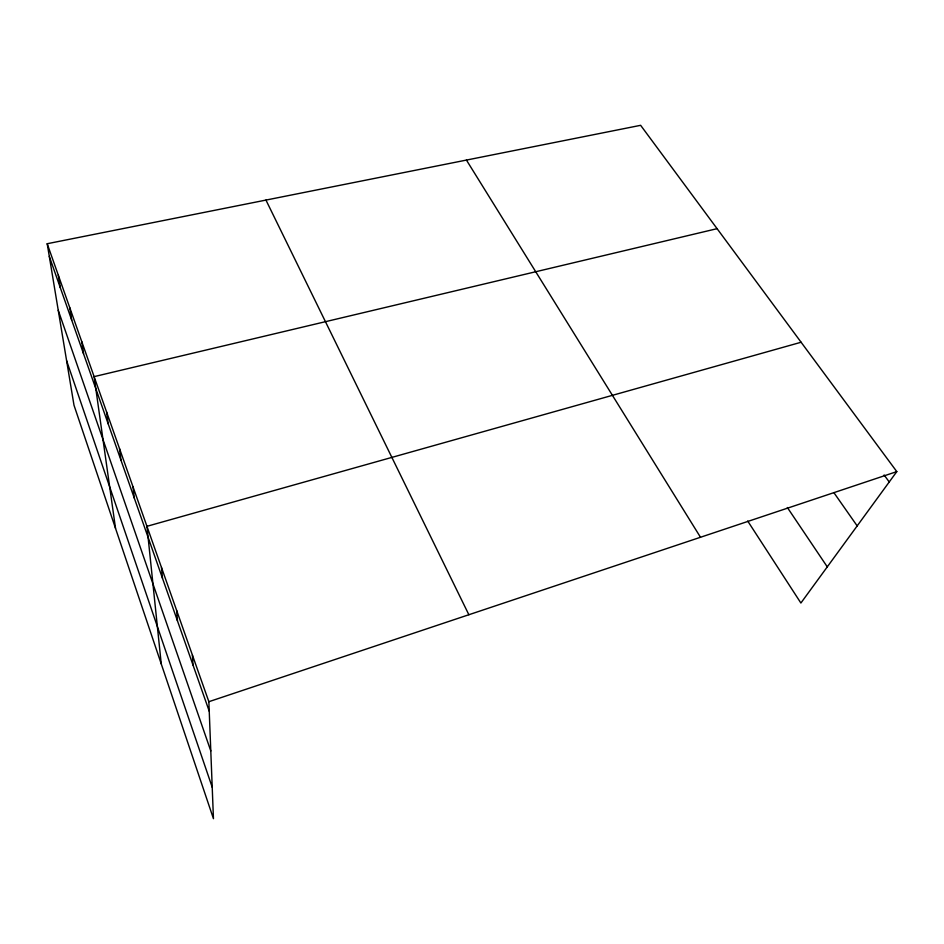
<?xml version="1.0" encoding="UTF-8"?>
<svg xmlns="http://www.w3.org/2000/svg" width="944" height="944" viewBox="0 0 944 944"><rect width="100%" height="100%" fill="white"/><g stroke="black" fill="none" stroke-linecap="round" stroke-linejoin="round"><path stroke-width="1.42" d="M47.2 243.729L208.86 701.699L213.45 818.684L73.998 405.224L47.2 243.729L640.634 125.316L896.8 471.611L800.89 603.027L747.707 521.029M208.86 701.699L896.8 471.611M801.102 342.247L146.957 526.315L161.247 663.88M717.086 228.672L94.117 376.632L115.522 528.321M884.115 474.985L889.236 481.983M834.154 493.028L857.176 525.902M787.367 507.518L827.286 566.872M466.43 160.079L700.495 537.266M265.948 200.081L468.861 614.733M49.312 256.438L209.238 711.21M58.257 310.328L210.795 750.964M66.611 360.691L212.223 787.261M58.304 275.176L60.322 287.743M69.809 307.768L71.72 320.181M81.727 341.563L83.544 353.799M106.578 411.962L108.159 423.797M119.522 448.624L120.974 460.224M132.974 486.715L134.272 498.054M161.495 567.509L162.474 578.235M176.634 610.39L177.425 620.751M192.411 655.089L193.001 665.048"/></g></svg>
